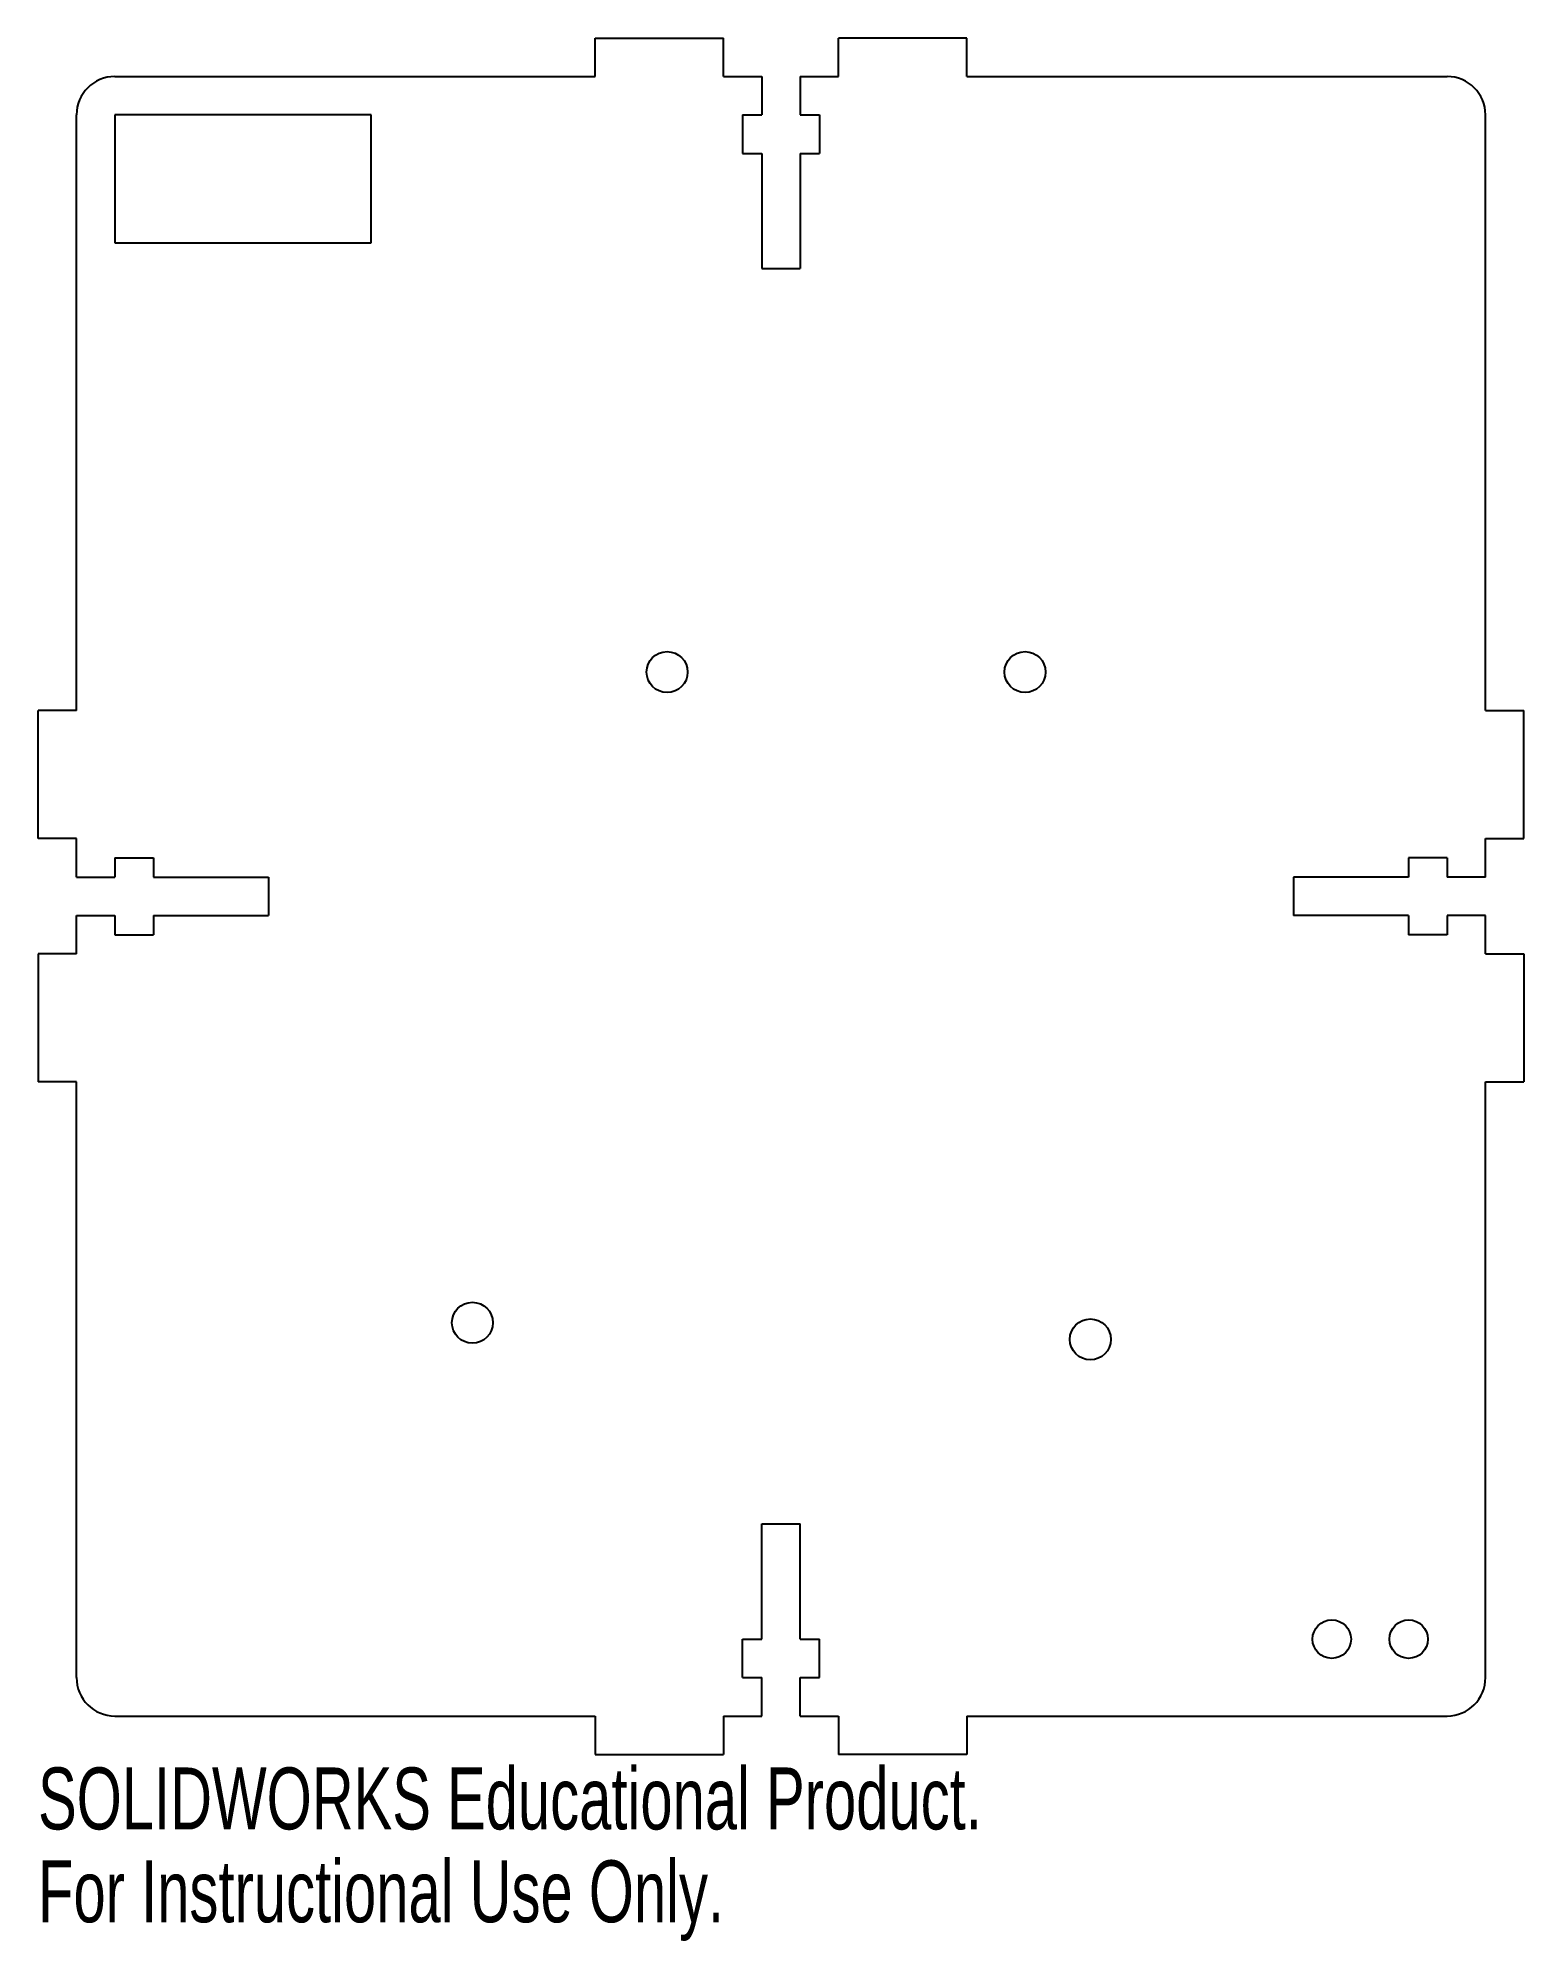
# Model space of a CAD drawing. Header units: millimetres. Extents: x -3 to 113, y -18 to 131.
import ezdxf

# ---------------------------------------------------------------- set-up
doc = ezdxf.new("R2010")
doc.units = ezdxf.units.MM
doc.styles.add('SLDTEXTSTYLE0', font='TXT', dxfattribs={"width": 0.7})

msp = doc.modelspace()

# ---------------------------------------------------------------- linework, layer by layer
at = {"color": 7, "linetype": 'Continuous', "lineweight": 25}
for p, q in [((40.5, 128), (40.5, 131)), ((40.5, 131), (50.5, 131)), ((50.5, 128), (50.5, 131)), ((59.5, 128), (59.5, 131)), ((69.5, 131), (59.5, 131)), ((69.5, 128), (69.5, 131)), ((3, 128), (40.5, 128)), ((50.5, 128), (53.5, 128)), ((53.5, 128), (53.5, 125)), ((56.5, 128), (56.5, 125)), ((56.5, 128), (59.5, 128)), ((69.5, 128), (107, 128)), ((0, 78.5), (0, 125)), ((23, 125), (3, 125)), ((3, 125), (3, 115)), ((23, 115), (23, 125)), ((52, 125), (53.5, 125)), ((52, 125), (52, 122)), ((56.5, 125), (58, 125)), ((58, 125), (58, 122)), ((110, 78.5), (110, 125)), ((52, 122), (53.5, 122)), ((53.5, 122), (53.5, 113)), ((56.5, 122), (56.5, 113)), ((56.5, 122), (58, 122)), ((3, 115), (23, 115)), ((53.5, 113), (56.5, 113)), ((-3, 68.5), (-3, 78.5)), ((0, 78.5), (-3, 78.5)), ((110, 78.5), (113, 78.5)), ((113, 68.5), (113, 78.5)), ((0, 68.5), (-3, 68.5)), ((0, 65.5), (0, 68.5)), ((110, 68.5), (113, 68.5)), ((110, 65.5), (110, 68.5)), ((3, 67), (6, 67)), ((3, 67), (3, 65.5)), ((6, 67), (6, 65.5)), ((107, 67), (104, 67)), ((104, 67), (104, 65.5)), ((107, 67), (107, 65.5)), ((0, 65.5), (3, 65.5)), ((6, 65.5), (15, 65.5)), ((15, 65.5), (15, 62.5)), ((104, 65.5), (95, 65.5)), ((95, 65.5), (95, 62.5)), ((110, 65.5), (107, 65.5)), ((0, 59.5), (0, 62.5)), ((0, 62.5), (3, 62.5)), ((3, 62.5), (3, 61)), ((6, 62.5), (6, 61)), ((6, 62.5), (15, 62.5)), ((104, 62.5), (95, 62.5)), ((104, 62.5), (104, 61)), ((107, 62.5), (107, 61)), ((110, 62.5), (107, 62.5)), ((110, 59.5), (110, 62.5)), ((3, 61), (6, 61)), ((107, 61), (104, 61)), ((-3, 59.5), (-3, 49.5)), ((0, 59.5), (-3, 59.5)), ((110, 59.5), (113, 59.5)), ((113, 59.5), (113, 49.5)), ((0, 49.5), (-3, 49.5)), ((0, 3), (0, 49.5)), ((110, 49.5), (113, 49.5)), ((110, 3), (110, 49.5)), ((53.5, 15), (56.5, 15)), ((53.5, 6), (53.5, 15)), ((56.5, 6), (56.5, 15)), ((52, 6), (53.5, 6)), ((52, 3), (52, 6)), ((56.5, 6), (58, 6)), ((58, 3), (58, 6)), ((52, 3), (53.5, 3)), ((53.5, 0), (53.5, 3)), ((56.5, 0), (56.5, 3)), ((56.5, 3), (58, 3)), ((3, 0), (40.5, 0)), ((40.5, 0), (40.5, -3)), ((50.5, 0), (53.5, 0)), ((50.5, 0), (50.5, -3)), ((56.5, 0), (59.5, 0)), ((59.5, 0), (59.5, -3)), ((69.5, 0), (69.5, -3)), ((69.5, 0), (107, 0)), ((40.5, -3), (50.5, -3)), ((69.5, -3), (59.5, -3))]:
    msp.add_line(p, q, dxfattribs=at)
for centre, radius in [((46.11, 81.5), 1.6), ((74.05, 81.5), 1.6), ((30.91, 30.7), 1.6), ((79.15, 29.4), 1.6), ((98, 6), 1.5), ((104, 6), 1.5)]:
    msp.add_circle(centre, radius, dxfattribs=at)
for centre, start, end in [((3, 125), 90, 180), ((107, 125), 0, 90), ((3, 3), 180, 270), ((107, 3), 270, 0)]:
    msp.add_arc(centre, 3, start, end, dxfattribs=at)

# ---------------------------------------------------------------- texts
at = {"color": 7, "linetype": 'Continuous', "char_height": 4.8336, "attachment_point": 1, "style": 'SLDTEXTSTYLE0'}
for s, insert in [('SOLIDWORKS Educational Product.', (-3, -4.02)), ('For Instructional Use Only.', (-3, -11.27))]:
    msp.add_mtext(s, dxfattribs=dict(at, insert=insert))

doc.saveas('drawing.dxf')
